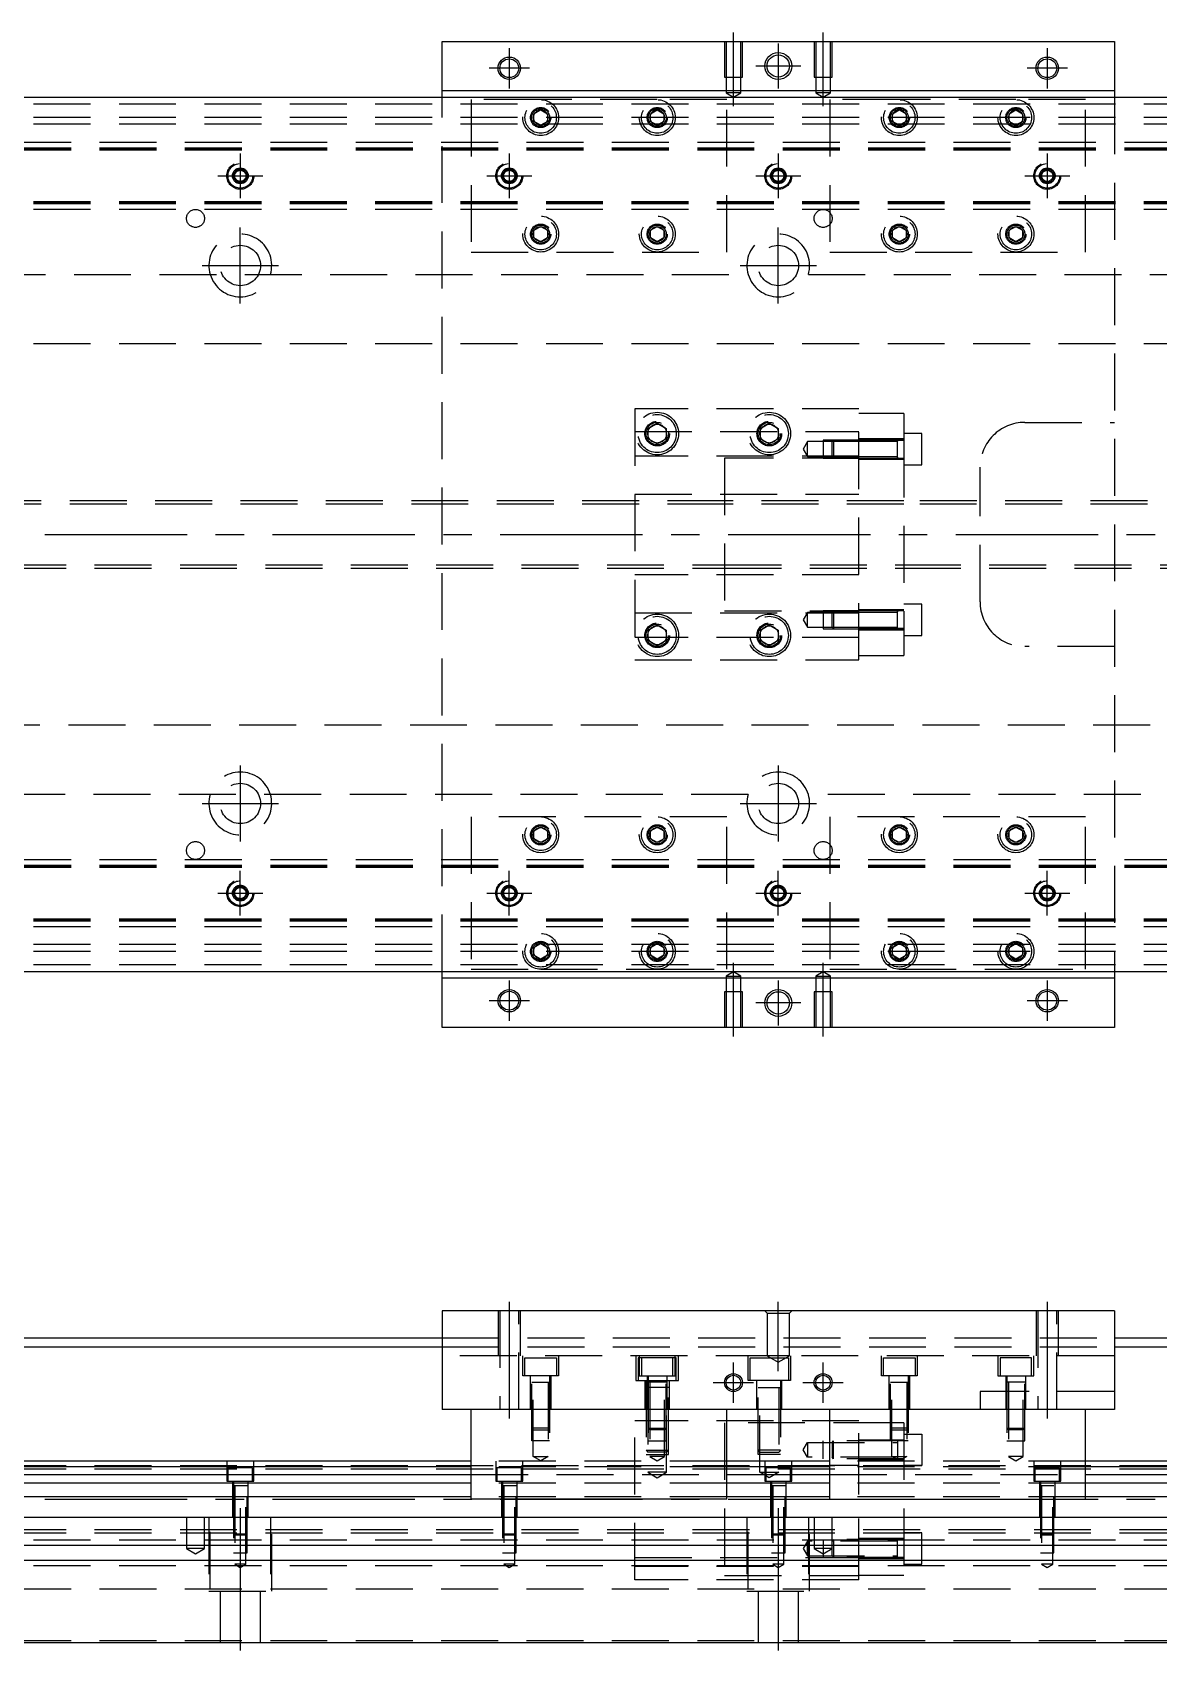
# Model space of a CAD drawing. Extents: x -21 to 963, y -308 to 112.
# Drawn here: x 230.6 to 481.8, y -249.2 to 112 of the extents above; entities that cross this region are included whole.
import ezdxf

# ---------------------------------------------------------------- set-up
doc = ezdxf.new("R2010")
doc.units = 0
doc.linetypes.add('CENTER', pattern=[50.8, 31.75, -6.35, 6.35, -6.35])
doc.linetypes.add('DASHED', pattern=[19.05, 12.7, -6.35])
doc.layers.get('0').update_dxf_attribs({"linetype": 'CONTINUOUS'})
doc.layers.add('CENTER', color=1, linetype='CENTER')

msp = doc.modelspace()

# ---------------------------------------------------------------- linework, layer by layer
at = {"color": 7, "linetype": 'CONTINUOUS'}
for p, q in [((322, 110), (472, 110)), ((322, 99), (322, 110)), ((472, 110), (472, 99)), ((322, 99), (472, 99)), ((322, 97.5), (322, 99)), ((472, 99), (472, 97.5)), ((791, 97.5), (3, 97.5)), ((3, -97.5), (791, -97.5)), ((322, -99), (322, -97.5)), ((472, -97.5), (472, -99)), ((322, -110), (322, -99)), ((472, -99), (322, -99)), ((472, -99), (472, -110)), ((472, -110), (322, -110)), ((322, -173.2), (322, -195.2)), ((472, -173.2), (322, -173.2)), ((472, -173.2), (472, -195.2)), ((3, -179.2), (322, -179.2)), ((472, -179.2), (791, -179.2)), ((11, -181.2), (322, -181.2)), ((472, -181.2), (783, -181.2)), ((472, -195.2), (322, -195.2)), ((328.5, -215.2), (328.5, -195.2)), ((385.5, -215.2), (385.5, -195.2)), ((408.5, -215.2), (408.5, -195.2)), ((465.5, -215.2), (465.5, -195.2)), ((328.5, -206.7), (17, -206.7)), ((328.5, -207.952272), (17, -207.952272)), ((408.5, -206.7), (385.5, -206.7)), ((408.5, -207.952272), (385.5, -207.952272)), ((777, -206.7), (465.5, -206.7)), ((777, -207.952272), (465.5, -207.952272)), ((17, -209.72668), (328.5, -209.72668)), ((328.5, -211.623076), (17, -211.623076)), ((385.5, -209.72668), (408.5, -209.72668)), ((408.5, -211.623076), (385.5, -211.623076)), ((465.5, -209.72668), (777, -209.72668)), ((777, -211.623076), (465.5, -211.623076)), ((328.5, -214.677372), (17, -214.677372)), ((385.5, -215.2), (328.5, -215.2)), ((408.5, -214.677372), (385.5, -214.677372)), ((408.5, -215.2), (465.5, -215.2)), ((777, -214.677372), (465.5, -214.677372)), ((17, -219.2), (777, -219.2)), ((777, -225.5), (17, -225.5)), ((777, -228.9), (17, -228.9)), ((17, -247.2), (777, -247.2))]:
    msp.add_line(p, q, dxfattribs=at)
at = {"color": 3, "linetype": 'DASHED'}
for p, q in [((385.000006, 110), (385.000006, 102)), ((385.35, 110), (385.35, 102)), ((388.65, 102), (388.65, 110)), ((388.999994, 102), (388.999994, 110)), ((405.000006, 110), (405.000006, 102)), ((405.35, 110), (405.35, 102)), ((408.65, 102), (408.65, 110)), ((408.999994, 102), (408.999994, 110)), ((385.000006, 102), (388.999994, 102)), ((385.35, 102), (385.35, 98.5)), ((388.65, 98.5), (388.65, 102)), ((405.000006, 102), (408.999994, 102)), ((405.35, 102), (405.35, 98.5)), ((408.65, 98.5), (408.65, 102)), ((387, 98.5), (385.35, 98.5)), ((385.35, 98.5), (387, 97.547372)), ((388.65, 98.5), (387, 98.5)), ((387, 97.547372), (388.65, 98.5)), ((407, 98.5), (405.35, 98.5)), ((405.35, 98.5), (407, 97.547372)), ((408.65, 98.5), (407, 98.5)), ((407, 97.547372), (408.65, 98.5)), ((777, 96), (17, 96)), ((322, -97.5), (322, 97.5)), ((344, 97), (328.5, 97)), ((328.5, 97), (328.5, 63)), ((342.5, 93.866026), (344, 94.73205)), ((370, 97), (344, 97)), ((344, 94.73205), (345.5, 93.866026)), ((368.5, 93.866026), (370, 94.73205)), ((385.5, 97), (370, 97)), ((370, 94.73205), (371.5, 93.866026)), ((385.5, 63), (385.5, 97)), ((424, 97), (408.5, 97)), ((408.5, 97), (408.5, 63)), ((422.5, 93.866026), (424, 94.73205)), ((450, 97), (424, 97)), ((424, 94.73205), (425.5, 93.866026)), ((448.5, 93.866026), (450, 94.73205)), ((465.5, 97), (450, 97)), ((450, 94.73205), (451.5, 93.866026)), ((465.5, 63), (465.5, 97)), ((472, 97.5), (472, -97.5)), ((777, 93), (17, 93)), ((777, 91.5), (17, 91.5)), ((342.5, 92.133974), (342.5, 93.866026)), ((344, 91.26795), (342.5, 92.133974)), ((345.5, 92.133974), (344, 91.26795)), ((345.5, 93.866026), (345.5, 92.133974)), ((345.973226, 93.326156), (346, 93)), ((368.5, 92.133974), (368.5, 93.866026)), ((370, 91.26795), (368.5, 92.133974)), ((371.5, 92.133974), (370, 91.26795)), ((371.5, 93.866026), (371.5, 92.133974)), ((371.973226, 93.326156), (372, 93)), ((422.5, 92.133974), (422.5, 93.866026)), ((424, 91.26795), (422.5, 92.133974)), ((425.5, 92.133974), (424, 91.26795)), ((425.5, 93.866026), (425.5, 92.133974)), ((425.973226, 93.326156), (426, 93)), ((448, 93), (448.030168, 93.346066)), ((448.5, 92.133974), (448.5, 93.866026)), ((450, 91.26795), (448.5, 92.133974)), ((451.5, 92.133974), (450, 91.26795)), ((451.5, 93.866026), (451.5, 92.133974)), ((17, 87.5), (777, 87.5)), ((17, 86.247728), (777, 86.247728)), ((17, 86.1147), (777, 86.1147)), ((17, 86.1), (777, 86.1)), ((17, 85.8), (777, 85.8)), ((275.5, 80), (275.516134, 80.21941)), ((275.75, 80.721688), (277, 81.443376)), ((275.75, 79.278312), (275.75, 80.721688)), ((277, 81.443376), (278.25, 80.721688)), ((278.25, 80.721688), (278.25, 79.278312)), ((335.5, 80), (335.516134, 80.21941)), ((335.75, 80.721688), (337, 81.443376)), ((335.75, 79.278312), (335.75, 80.721688)), ((337, 81.443376), (338.25, 80.721688)), ((338.25, 80.721688), (338.25, 79.278312)), ((395.5, 80), (395.52041, 80.24661)), ((395.75, 80.721688), (397, 81.443376)), ((395.75, 79.278312), (395.75, 80.721688)), ((397, 81.443376), (398.25, 80.721688)), ((398.25, 80.721688), (398.25, 79.278312)), ((455.75, 80.721688), (457, 81.443376)), ((455.75, 79.278312), (455.75, 80.721688)), ((457, 81.443376), (458.25, 80.721688)), ((458.25, 80.721688), (458.25, 79.278312)), ((458.477374, 80.25955), (458.5, 80)), ((277, 78.556624), (275.75, 79.278312)), ((278.25, 79.278312), (277, 78.556624)), ((337, 78.556624), (335.75, 79.278312)), ((338.25, 79.278312), (337, 78.556624)), ((397, 78.556624), (395.75, 79.278312)), ((398.25, 79.278312), (397, 78.556624)), ((457, 78.556624), (455.75, 79.278312)), ((458.25, 79.278312), (457, 78.556624)), ((777, 74.2), (17, 74.2)), ((777, 73.9), (17, 73.9)), ((777, 73.8853), (17, 73.8853)), ((777, 73.752272), (17, 73.752272)), ((777, 72.5), (17, 72.5)), ((342.5, 67.866026), (344, 68.73205)), ((344, 68.73205), (345.5, 67.866026)), ((368.5, 67.866026), (370, 68.73205)), ((370, 68.73205), (371.5, 67.866026)), ((422.5, 67.866026), (424, 68.73205)), ((424, 68.73205), (425.5, 67.866026)), ((448.5, 67.866026), (450, 68.73205)), ((450, 68.73205), (451.5, 67.866026)), ((342, 67), (342.030168, 67.346066)), ((342.5, 66.133974), (342.5, 67.866026)), ((344, 65.26795), (342.5, 66.133974)), ((345.5, 66.133974), (344, 65.26795)), ((345.5, 67.866026), (345.5, 66.133974)), ((368, 67), (368.023172, 67.30356)), ((368.5, 66.133974), (368.5, 67.866026)), ((370, 65.26795), (368.5, 66.133974)), ((371.5, 66.133974), (370, 65.26795)), ((371.5, 67.866026), (371.5, 66.133974)), ((422.5, 66.133974), (422.5, 67.866026)), ((424, 65.26795), (422.5, 66.133974)), ((425.5, 66.133974), (424, 65.26795)), ((425.5, 67.866026), (425.5, 66.133974)), ((425.973226, 67.326156), (426, 67)), ((448, 67), (448.030168, 67.346066)), ((448.5, 66.133974), (448.5, 67.866026)), ((450, 65.26795), (448.5, 66.133974)), ((451.5, 66.133974), (450, 65.26795)), ((451.5, 67.866026), (451.5, 66.133974)), ((328.5, 63), (385.5, 63)), ((408.5, 63), (465.5, 63)), ((163.708204, 58), (390.291796, 58)), ((403.708204, 58), (630.291796, 58)), ((777, 42.5), (29.1, 42.5)), ((365, 28), (365, -28)), ((415, 28), (365, 28)), ((415, -28), (415, 28)), ((425, 27), (415, 27)), ((425, 27), (425, 20.976176)), ((365, 23), (415, 23)), ((368, 23.6547), (370, 24.809402)), ((368, 21.3453), (368, 23.6547)), ((370, 24.809402), (372, 23.6547)), ((372, 23.6547), (372, 21.3453)), ((372.483582, 22.786038), (372.5, 22.5)), ((392.5, 22.5), (392.52689, 22.865682)), ((393, 23.6547), (395, 24.809402)), ((393, 21.3453), (393, 23.6547)), ((395, 24.809402), (397, 23.6547)), ((397, 23.6547), (397, 21.3453)), ((429, 22.552558), (425, 22.552558)), ((429, 15.552558), (429, 22.552558)), ((452, 25), (472, 25)), ((370, 20.190598), (368, 21.3453)), ((372, 21.3453), (370, 20.190598)), ((395, 20.190598), (393, 21.3453)), ((397, 21.3453), (395, 20.190598)), ((403.5, 20.702558), (402.547372, 19.052558)), ((402.547372, 19.052558), (403.5, 17.402558)), ((403.5, 17.402558), (403.5, 20.702558)), ((407, 20.702558), (403.5, 20.702558)), ((407, 21.052554), (407, 17.052564)), ((409.35, 21.052554), (407, 21.052554)), ((409, 20.702558), (407, 20.702558)), ((409.35, 21.052558), (409, 20.702558)), ((409, 17.402558), (409, 20.702558)), ((415, 20.702558), (409, 20.702558)), ((415, 20.702558), (409, 20.702558)), ((409.35, 21.052558), (409.35, 17.052558)), ((415, 21.052556), (409.35, 21.052558)), ((415, 21.052554), (409.35, 21.052554)), ((425, 21.302558), (415, 21.302558)), ((423.605, 21.052558), (415, 21.052556)), ((425, 20.976176), (415, 20.976176)), ((423.6, 20.702558), (415, 20.702558)), ((425, 21.052558), (423.595, 21.052558)), ((423.6, 17.05324), (423.6, 21.052564)), ((423.6, 20.836098), (423.6, 21.052558)), ((423.6, 21.052558), (423.6, 20.835892)), ((425, 20.976176), (425, -20.976176)), ((415, 17.5), (365, 17.5)), ((385, 17), (385, -17)), ((415, 17), (385, 17)), ((403.5, 17.402558), (407, 17.402558)), ((407, 17.402558), (409, 17.402558)), ((407, 17.052564), (409.35, 17.052564)), ((409, 17.402558), (415, 17.402558)), ((409, 17.402558), (409.35, 17.052558)), ((409, 17.402558), (415, 17.402558)), ((409.35, 17.052564), (415, 17.052564)), ((409.35, 17.052558), (415, 17.052562)), ((415, 17.402558), (423.6, 17.402558)), ((415, 17.052562), (423.605, 17.052558)), ((415, 16.802558), (425, 16.802558)), ((423.595, 17.052558), (425, 17.052558)), ((423.6, 17.269268), (423.6, 17.052558)), ((423.6, 17.052558), (423.6, 17.26902)), ((423.6, 17.052554), (423.6, 17.05324)), ((425, 15.552558), (429, 15.552558)), ((442, -15), (442, 15)), ((385, 7.5), (54, 7.5)), ((365, 9), (415, 9)), ((425, 7.5), (385, 7.5)), ((425, 7.499994), (385, 7.499994)), ((727.005, 7.5), (425, 7.5)), ((385, 6.75), (54, 6.75)), ((425, 6.75), (385, 6.75)), ((425, 6.75), (385, 6.75)), ((727, 6.75), (425, 6.75)), ((54, -6.75), (385, -6.75)), ((385, -6.75), (425, -6.75)), ((385, -6.75), (425, -6.75)), ((425, -6.75), (727, -6.75)), ((54, -7.5), (385, -7.5)), ((415, -9), (365, -9)), ((385, -7.499994), (425, -7.499994)), ((385, -7.5), (425, -7.5)), ((425, -7.5), (727.005, -7.5)), ((365, -17.5), (415, -17.5)), ((385, -17), (415, -17)), ((403.5, -17.402558), (402.547372, -19.052558)), ((403.5, -20.702558), (403.5, -17.402558)), ((407, -17.402558), (403.5, -17.402558)), ((407, -17.052564), (407, -21.052554)), ((409.35, -17.052564), (407, -17.052564)), ((409, -17.402558), (407, -17.402558)), ((409.35, -17.052558), (409, -17.402558)), ((409, -20.702558), (409, -17.402558)), ((415, -17.402558), (409, -17.402558)), ((415, -17.402558), (409, -17.402558)), ((409.35, -17.052558), (409.35, -21.052558)), ((415, -17.052562), (409.35, -17.052558)), ((415, -17.052564), (409.35, -17.052564)), ((425, -16.802558), (415, -16.802558)), ((423.605, -17.052558), (415, -17.052562)), ((423.6, -17.402558), (415, -17.402558)), ((425, -17.052558), (423.595, -17.052558)), ((423.6, -21.051878), (423.6, -17.052554)), ((423.6, -17.26902), (423.6, -17.052558)), ((423.6, -17.052558), (423.6, -17.269226)), ((423.6, -20.836098), (423.6, -17.26902)), ((429, -15.552558), (425, -15.552558)), ((429, -22.552558), (429, -15.552558)), ((368, -21.3453), (370, -20.190598)), ((368, -23.6547), (368, -21.3453)), ((370, -20.190598), (372, -21.3453)), ((372, -21.3453), (372, -23.6547)), ((393, -21.3453), (395, -20.190598)), ((393, -23.6547), (393, -21.3453)), ((395, -20.190598), (397, -21.3453)), ((397, -21.3453), (397, -23.6547)), ((402.547372, -19.052558), (403.5, -20.702558)), ((403.5, -20.702558), (407, -20.702558)), ((407, -20.702558), (409, -20.702558)), ((407, -21.052554), (409.35, -21.052554)), ((409, -20.702558), (415, -20.702558)), ((409, -20.702558), (409.35, -21.052558)), ((409, -20.702558), (415, -20.702558)), ((409.35, -21.052554), (415, -21.052554)), ((409.35, -21.052558), (415, -21.052556)), ((415, -20.702558), (423.6, -20.702558)), ((425, -20.976176), (415, -20.976176)), ((415, -21.052556), (423.605, -21.052558)), ((415, -21.302558), (425, -21.302558)), ((423.595, -21.052558), (425, -21.052558)), ((423.6, -20.83585), (423.6, -21.052558)), ((423.6, -21.052558), (423.6, -20.836098)), ((423.6, -21.052564), (423.6, -21.051878)), ((425, -20.976176), (425, -27)), ((415, -23), (365, -23)), ((367.5, -22.5), (367.534018, -22.088984)), ((370, -24.809402), (368, -23.6547)), ((372, -23.6547), (370, -24.809402)), ((392.5, -22.5), (392.52689, -22.134318)), ((395, -24.809402), (393, -23.6547)), ((397, -23.6547), (395, -24.809402)), ((425, -22.552558), (429, -22.552558)), ((472, -25), (452, -25)), ((365, -28), (415, -28)), ((415, -27), (425, -27)), ((29.1, -42.5), (777, -42.5)), ((390.291796, -58), (163.708204, -58)), ((630.291796, -58), (403.708204, -58)), ((328.5, -63), (328.5, -97)), ((385.5, -63), (328.5, -63)), ((385.5, -97), (385.5, -63)), ((465.5, -63), (408.5, -63)), ((408.5, -63), (408.5, -97)), ((465.5, -97), (465.5, -63)), ((342, -67), (342.030168, -66.653934)), ((342.5, -66.133974), (344, -65.26795)), ((342.5, -67.866026), (342.5, -66.133974)), ((344, -68.73205), (342.5, -67.866026)), ((344, -65.26795), (345.5, -66.133974)), ((345.5, -67.866026), (344, -68.73205)), ((345.5, -66.133974), (345.5, -67.866026)), ((368, -67), (368.023172, -66.69644)), ((368.5, -66.133974), (370, -65.26795)), ((368.5, -67.866026), (368.5, -66.133974)), ((370, -68.73205), (368.5, -67.866026)), ((370, -65.26795), (371.5, -66.133974)), ((371.5, -67.866026), (370, -68.73205)), ((371.5, -66.133974), (371.5, -67.866026)), ((422, -67), (422.023172, -66.69644)), ((422.5, -66.133974), (424, -65.26795)), ((422.5, -67.866026), (422.5, -66.133974)), ((424, -68.73205), (422.5, -67.866026)), ((424, -65.26795), (425.5, -66.133974)), ((425.5, -67.866026), (424, -68.73205)), ((425.5, -66.133974), (425.5, -67.866026)), ((448.5, -66.133974), (450, -65.26795)), ((448.5, -67.866026), (448.5, -66.133974)), ((450, -68.73205), (448.5, -67.866026)), ((450, -65.26795), (451.5, -66.133974)), ((451.5, -67.866026), (450, -68.73205)), ((451.5, -66.133974), (451.5, -67.866026)), ((451.973226, -66.673844), (452, -67)), ((17, -72.5), (777, -72.5)), ((17, -73.752272), (777, -73.752272)), ((17, -73.8853), (777, -73.8853)), ((17, -73.9), (777, -73.9)), ((17, -74.2), (777, -74.2)), ((275.75, -79.278312), (277, -78.556624)), ((275.75, -80.721688), (275.75, -79.278312)), ((277, -78.556624), (278.25, -79.278312)), ((278.25, -79.278312), (278.25, -80.721688)), ((335.75, -79.278312), (337, -78.556624)), ((335.75, -80.721688), (335.75, -79.278312)), ((337, -78.556624), (338.25, -79.278312)), ((338.25, -79.278312), (338.25, -80.721688)), ((395.75, -79.278312), (397, -78.556624)), ((395.75, -80.721688), (395.75, -79.278312)), ((397, -78.556624), (398.25, -79.278312)), ((398.25, -79.278312), (398.25, -80.721688)), ((455.75, -79.278312), (457, -78.556624)), ((455.75, -80.721688), (455.75, -79.278312)), ((457, -78.556624), (458.25, -79.278312)), ((458.25, -79.278312), (458.25, -80.721688)), ((277, -81.443376), (275.75, -80.721688)), ((278.25, -80.721688), (277, -81.443376)), ((278.477374, -79.74045), (278.5, -80)), ((337, -81.443376), (335.75, -80.721688)), ((338.25, -80.721688), (337, -81.443376)), ((338.477374, -79.74045), (338.5, -80)), ((395.5, -80), (395.52041, -79.75339)), ((397, -81.443376), (395.75, -80.721688)), ((398.25, -80.721688), (397, -81.443376)), ((457, -81.443376), (455.75, -80.721688)), ((458.25, -80.721688), (457, -81.443376)), ((458.477374, -79.74045), (458.5, -80)), ((777, -85.8), (17, -85.8)), ((777, -86.1), (17, -86.1)), ((777, -86.1147), (17, -86.1147)), ((777, -86.247728), (17, -86.247728)), ((777, -87.5), (17, -87.5)), ((777, -91.5), (17, -91.5)), ((777, -93), (17, -93)), ((342, -93), (342.030168, -92.653934)), ((342.5, -92.133974), (344, -91.26795)), ((342.5, -93.866026), (342.5, -92.133974)), ((344, -94.73205), (342.5, -93.866026)), ((344, -91.26795), (345.5, -92.133974)), ((345.5, -93.866026), (344, -94.73205)), ((345.5, -92.133974), (345.5, -93.866026)), ((368.5, -92.133974), (370, -91.26795)), ((368.5, -93.866026), (368.5, -92.133974)), ((370, -94.73205), (368.5, -93.866026)), ((370, -91.26795), (371.5, -92.133974)), ((371.5, -93.866026), (370, -94.73205)), ((371.5, -92.133974), (371.5, -93.866026)), ((371.973226, -92.673844), (372, -93)), ((422, -93), (422.023172, -92.69644)), ((422.5, -92.133974), (424, -91.26795)), ((422.5, -93.866026), (422.5, -92.133974)), ((424, -94.73205), (422.5, -93.866026)), ((424, -91.26795), (425.5, -92.133974)), ((425.5, -93.866026), (424, -94.73205)), ((425.5, -92.133974), (425.5, -93.866026)), ((448.5, -92.133974), (450, -91.26795)), ((448.5, -93.866026), (448.5, -92.133974)), ((450, -94.73205), (448.5, -93.866026)), ((450, -91.26795), (451.5, -92.133974)), ((451.5, -93.866026), (450, -94.73205)), ((451.5, -92.133974), (451.5, -93.866026)), ((451.973226, -92.673844), (452, -93)), ((777, -96), (17, -96)), ((328.5, -97), (344, -97)), ((344, -97), (370, -97)), ((370, -97), (385.5, -97)), ((408.5, -97), (424, -97)), ((424, -97), (450, -97)), ((450, -97), (465.5, -97)), ((387, -97.547372), (385.35, -98.5)), ((385.35, -98.5), (387, -98.5)), ((385.35, -98.5), (385.35, -102)), ((388.65, -98.5), (387, -97.547372)), ((387, -98.5), (388.65, -98.5)), ((388.65, -102), (388.65, -98.5)), ((407, -97.547372), (405.35, -98.5)), ((405.35, -98.5), (407, -98.5)), ((405.35, -98.5), (405.35, -102)), ((408.65, -98.5), (407, -97.547372)), ((407, -98.5), (408.65, -98.5)), ((408.65, -102), (408.65, -98.5)), ((388.999994, -102), (385.000006, -102)), ((385.000006, -102), (385.000006, -110)), ((385.35, -102), (385.35, -110)), ((388.65, -110), (388.65, -102)), ((388.999994, -110), (388.999994, -102)), ((408.999994, -102), (405.000006, -102)), ((405.000006, -102), (405.000006, -110)), ((405.35, -102), (405.35, -110)), ((408.65, -110), (408.65, -102)), ((408.999994, -110), (408.999994, -102)), ((334.500006, -173.2), (334.500006, -183.2)), ((334.9, -173.2), (334.9, -195.2)), ((339.1, -195.2), (339.1, -173.2)), ((339.499994, -183.2), (339.499994, -173.2)), ((394.5, -173.7), (394, -173.2)), ((399.5, -173.7), (400, -173.2)), ((454.500006, -173.2), (454.500006, -183.2)), ((454.9, -173.2), (454.9, -195.2)), ((459.1, -195.2), (459.1, -173.2)), ((459.499994, -183.2), (459.499994, -173.2)), ((394.5, -173.7), (394.5, -183.2)), ((394.5, -173.7), (399.5, -173.7)), ((399.5, -183.2), (399.5, -173.7)), ((322, -179.2), (472, -179.2)), ((322, -181.2), (472, -181.2)), ((472, -183.2), (322, -183.2)), ((340, -187.7), (340, -183.2)), ((340.5, -183.7), (347.5, -183.7)), ((340.5, -187.7), (340.5, -183.7)), ((347.5, -183.7), (347.5, -187.7)), ((348, -183.2), (348, -187.7)), ((365.25, -183.2), (365.25, -188.7)), ((366.5, -183.7), (365.75, -183.7)), ((365.75, -183.7), (365.75, -188.7)), ((366, -183.2), (366, -187.7)), ((373.5, -183.7), (366.5, -183.7)), ((366.5, -183.7), (366.5, -187.7)), ((373.5, -183.7), (366.5, -183.7)), ((373.5, -187.7), (373.5, -183.7)), ((374.25, -183.7), (373.5, -183.7)), ((374, -187.7), (374, -183.2)), ((374.25, -188.7), (374.25, -183.7)), ((374.75, -188.7), (374.75, -183.2)), ((390.25, -188.7), (390.25, -183.2)), ((390.75, -183.7), (391.5, -183.7)), ((390.75, -188.7), (390.75, -183.7)), ((391.5, -183.7), (398.5, -183.7)), ((399.5, -183.2), (394.5, -183.2)), ((394.5, -183.2), (397, -184.643376)), ((397, -184.643376), (399.5, -183.2)), ((398.5, -183.7), (399.25, -183.7)), ((399.25, -183.7), (399.25, -188.7)), ((399.75, -183.2), (399.75, -188.7)), ((420, -187.7), (420, -183.2)), ((420.5, -183.7), (427.5, -183.7)), ((420.5, -187.7), (420.5, -183.7)), ((427.5, -183.7), (427.5, -187.7)), ((428, -183.2), (428, -187.7)), ((446, -183.2), (446, -187.7)), ((453.5, -183.7), (446.5, -183.7)), ((446.5, -183.7), (446.5, -187.7)), ((453.5, -187.7), (453.5, -183.7)), ((454, -187.7), (454, -183.2)), ((348, -187.7), (340, -187.7)), ((341.75, -195.2), (341.75, -187.7)), ((342.000006, -202.2), (341.999986, -187.7)), ((346.000014, -187.7), (345.999994, -202.2)), ((346.25, -187.7), (346.25, -195.2)), ((366, -187.7), (374, -187.7)), ((367.75, -187.7), (367.75, -195.2)), ((367.999986, -187.7), (368.000006, -202.2)), ((371.999994, -202.2), (372.000014, -187.7)), ((372.25, -195.2), (372.25, -187.7)), ((428, -187.7), (420, -187.7)), ((421.75, -195.2), (421.75, -187.7)), ((422.000006, -202.2), (421.999986, -187.7)), ((426.000014, -187.7), (425.999994, -202.2)), ((426.25, -187.7), (426.25, -195.2)), ((446, -187.7), (454, -187.7)), ((447.75, -187.7), (447.75, -195.2)), ((447.999986, -187.7), (448.000006, -202.2)), ((451.999994, -202.2), (452.000014, -187.7)), ((452.25, -195.2), (452.25, -187.7)), ((341.999994, -189.1), (346.000006, -189.1)), ((342.35, -205.7), (342.35, -189.1)), ((345.65, -189.1), (345.65, -205.7)), ((365.25, -188.7), (374.75, -188.7)), ((367.25, -188.7), (367.25, -195.2)), ((372.500006, -190.3), (367.499994, -190.3)), ((367.500006, -188.7), (367.500006, -205.2)), ((367.9, -190.3), (367.9, -209.2)), ((372.000006, -189.1), (367.999994, -189.1)), ((368.35, -189.1), (368.35, -205.7)), ((371.65, -205.7), (371.65, -189.1)), ((372.1, -209.2), (372.1, -190.3)), ((372.499994, -205.2), (372.499994, -188.7)), ((372.75, -195.2), (372.75, -188.7)), ((399.75, -188.7), (390.25, -188.7)), ((392.25, -195.2), (392.25, -188.7)), ((392.499994, -190.3), (397.500006, -190.3)), ((392.500006, -205.2), (392.500006, -188.7)), ((392.9, -209.2), (392.9, -190.3)), ((397.1, -190.3), (397.1, -209.2)), ((397.499994, -188.7), (397.499994, -205.2)), ((397.75, -188.7), (397.75, -195.2)), ((421.999994, -189.1), (426.000006, -189.1)), ((422.35, -205.7), (422.35, -189.1)), ((425.65, -189.1), (425.65, -205.7)), ((442, -191.2), (442, -195.2)), ((472, -191.2), (442, -191.2)), ((452.000006, -189.1), (447.999994, -189.1)), ((448.35, -189.1), (448.35, -205.7)), ((451.65, -205.7), (451.65, -189.1)), ((365, -233.2), (365, -195.2)), ((415, -197.7), (365, -197.7)), ((422, -198.2), (385, -198.2)), ((385, -198.2), (385, -232.2)), ((415, -233.2), (415, -195.2)), ((415, -232.2), (415, -198.2)), ((422.35, -198.2), (422, -198.2)), ((425, -198.2), (422.35, -198.2)), ((425, -198.2), (425, -232.2)), ((346, -199.35), (342, -199.35)), ((342.35, -199.7), (342, -199.35)), ((345.999994, -202.2), (342.000006, -202.2)), ((342.35, -199.7), (345.65, -199.7)), ((346, -199.35), (345.65, -199.7)), ((368, -199.35), (372, -199.35)), ((368, -199.35), (368.35, -199.7)), ((368.000006, -202.2), (371.999994, -202.2)), ((371.65, -199.7), (368.35, -199.7)), ((371.65, -199.7), (372, -199.35)), ((425, -202.199975), (407, -202.200006)), ((407, -206.199994), (407, -202.200006)), ((409, -202.55), (409.35, -202.2)), ((409.35, -204.9), (409.35, -202.2)), ((415, -201.95), (425, -201.95)), ((426, -199.35), (422, -199.35)), ((422.35, -199.7), (422, -199.35)), ((425.999994, -202.2), (422.000006, -202.2)), ((422.35, -199.7), (425.65, -199.7)), ((423.6, -202.199994), (423.6, -206.200006)), ((425, -200.7), (429, -200.7)), ((426, -199.35), (425.65, -199.7)), ((429, -200.7), (429, -207.7)), ((448, -199.35), (452, -199.35)), ((448, -199.35), (448.35, -199.7)), ((448.000006, -202.2), (451.999994, -202.2)), ((451.65, -199.7), (448.35, -199.7)), ((451.65, -199.7), (452, -199.35)), ((342.35, -205.7), (345.65, -205.7)), ((344, -206.652628), (342.35, -205.7)), ((345.65, -205.7), (344, -206.652628)), ((367.5, -204.3), (372.5, -204.3)), ((367.5, -204.3), (367.9, -204.7)), ((367.500006, -205.2), (372.499994, -205.2)), ((372.1, -204.7), (367.9, -204.7)), ((371.65, -205.7), (368.35, -205.7)), ((368.35, -205.7), (370, -206.652628)), ((370, -206.652628), (371.65, -205.7)), ((372.1, -204.7), (372.5, -204.3)), ((397.5, -204.3), (392.5, -204.3)), ((392.9, -204.7), (392.5, -204.3)), ((397.499994, -205.2), (392.500006, -205.2)), ((392.9, -204.7), (397.1, -204.7)), ((397.5, -204.3), (397.1, -204.7)), ((402.547372, -204.2), (403.5, -202.55)), ((403.5, -205.85), (402.547372, -204.2)), ((403.5, -202.55), (403.5, -205.85)), ((403.5, -202.55), (423.6, -202.55)), ((423.6, -205.85), (403.5, -205.85)), ((409, -202.55), (409, -204.9)), ((409, -204.9), (409, -205.85)), ((409.35, -206.2), (409, -205.85)), ((409.35, -206.2), (409.35, -204.9)), ((422.35, -205.7), (425.65, -205.7)), ((424, -206.652628), (422.35, -205.7)), ((425.65, -205.7), (424, -206.652628)), ((451.65, -205.7), (448.35, -205.7)), ((448.35, -205.7), (450, -206.652628)), ((450, -206.652628), (451.65, -205.7)), ((54, -207.699332), (727.005, -207.699332)), ((54, -208.449332), (727, -208.449332)), ((274, -206.7), (274, -211.2)), ((279.75, -208.2), (274.25, -208.2)), ((274.25, -208.2), (274.25, -211.2)), ((279.75, -211.2), (279.75, -208.2)), ((280, -211.2), (280, -206.7)), ((385.5, -206.7), (328.5, -206.7)), ((385.5, -207.952272), (328.5, -207.952272)), ((334, -206.7), (334, -211.2)), ((339.75, -208.2), (334.25, -208.2)), ((334.25, -208.2), (334.25, -211.2)), ((339.75, -211.2), (339.75, -208.2)), ((340, -211.2), (340, -206.7)), ((372.1, -209.2), (367.9, -209.2)), ((367.9, -209.2), (370, -210.412436)), ((370, -210.412436), (372.1, -209.2)), ((392.9, -209.2), (397.1, -209.2)), ((395, -210.412436), (392.9, -209.2)), ((394, -206.7), (394, -211.2)), ((399.75, -208.2), (394.25, -208.2)), ((394.25, -208.2), (394.25, -211.2)), ((397.1, -209.2), (395, -210.412436)), ((399.75, -211.2), (399.75, -208.2)), ((400, -211.2), (400, -206.7)), ((425, -206.200025), (407, -206.199994)), ((465.5, -206.7), (408.5, -206.7)), ((415, -207.700006), (408.5, -207.700006)), ((465.5, -207.952272), (408.5, -207.952272)), ((425, -206.45), (415, -206.45)), ((425, -207.7), (429, -207.7)), ((429, -207.7), (425, -207.7)), ((454, -206.7), (454, -211.2)), ((459.75, -208.2), (454.25, -208.2)), ((454.25, -208.2), (454.25, -211.2)), ((459.75, -211.2), (459.75, -208.2)), ((460, -211.2), (460, -206.7)), ((274, -211.2), (280, -211.2)), ((275.25, -211.2), (275.25, -219.2)), ((278.500006, -212.2), (275.499994, -212.2)), ((275.500006, -211.2), (275.500006, -227.2)), ((275.75, -212.2), (275.75, -229.7)), ((278.25, -229.7), (278.25, -212.2)), ((278.499994, -227.2), (278.499994, -211.2)), ((278.75, -219.2), (278.75, -211.2)), ((328.5, -209.72668), (385.5, -209.72668)), ((385.5, -211.623076), (328.5, -211.623076)), ((334, -211.2), (340, -211.2)), ((335.25, -211.2), (335.25, -219.2)), ((338.500006, -212.2), (335.499994, -212.2)), ((335.500006, -211.2), (335.500006, -227.2)), ((335.75, -212.2), (335.75, -229.7)), ((338.25, -229.7), (338.25, -212.2)), ((338.499994, -227.2), (338.499994, -211.2)), ((338.75, -219.2), (338.75, -211.2)), ((394, -211.2), (400, -211.2)), ((395.25, -211.2), (395.25, -219.2)), ((398.500006, -212.2), (395.499994, -212.2)), ((395.500006, -211.2), (395.500006, -227.2)), ((395.75, -212.2), (395.75, -229.7)), ((398.25, -229.7), (398.25, -212.2)), ((398.499994, -227.2), (398.499994, -211.2)), ((398.75, -219.2), (398.75, -211.2)), ((408.5, -209.72668), (465.5, -209.72668)), ((465.5, -211.623076), (408.5, -211.623076)), ((454, -211.2), (460, -211.2)), ((455.25, -211.2), (455.25, -219.2)), ((458.500006, -212.2), (455.499994, -212.2)), ((455.500006, -211.2), (455.500006, -227.2)), ((455.75, -212.2), (455.75, -229.7)), ((458.25, -229.7), (458.25, -212.2)), ((458.499994, -227.2), (458.499994, -211.2)), ((458.75, -219.2), (458.75, -211.2)), ((385.5, -214.677372), (328.5, -214.677372)), ((465.5, -214.677372), (408.5, -214.677372)), ((265, -219.2), (265, -226.2)), ((269, -226.2), (269, -219.2)), ((270, -219.2), (270, -235.7)), ((270.291796, -235.2), (270.291796, -219.2)), ((283.708204, -219.2), (283.708204, -235.2)), ((284, -235.7), (284, -219.2)), ((390, -219.2), (390, -235.7)), ((390.291796, -235.2), (390.291796, -219.2)), ((403.708204, -219.2), (403.708204, -235.2)), ((404, -235.7), (404, -219.2)), ((405, -219.2), (405, -226.2)), ((409, -226.2), (409, -219.2)), ((54, -221.95), (727, -221.95)), ((54, -222.7), (727.005, -222.7)), ((275.5, -222.95), (278.5, -222.95)), ((275.5, -222.95), (275.75, -223.2)), ((278.25, -223.2), (275.75, -223.2)), ((278.25, -223.2), (278.5, -222.95)), ((335.5, -222.95), (338.5, -222.95)), ((335.5, -222.95), (335.75, -223.2)), ((338.25, -223.2), (335.75, -223.2)), ((338.25, -223.2), (338.5, -222.95)), ((395.5, -222.95), (398.5, -222.95)), ((395.5, -222.95), (395.75, -223.2)), ((398.25, -223.2), (395.75, -223.2)), ((398.25, -223.2), (398.5, -222.95)), ((429, -222.7), (425, -222.7)), ((429, -229.7), (429, -222.7)), ((455.5, -222.95), (458.5, -222.95)), ((455.5, -222.95), (455.75, -223.2)), ((458.25, -223.2), (455.75, -223.2)), ((458.25, -223.2), (458.5, -222.95)), ((777, -224.35), (17, -224.35)), ((269, -226.2), (265, -226.2)), ((265, -226.2), (267, -227.3547)), ((267, -227.3547), (269, -226.2)), ((275.500006, -227.2), (278.499994, -227.2)), ((335.500006, -227.2), (338.499994, -227.2)), ((395.500006, -227.2), (398.499994, -227.2)), ((403.5, -224.55), (402.547372, -226.2)), ((402.547372, -226.2), (403.5, -227.85)), ((403.5, -227.85), (403.5, -224.55)), ((423.6, -224.55), (403.5, -224.55)), ((409, -226.2), (405, -226.2)), ((405, -226.2), (407, -227.3547)), ((425, -224.199975), (407, -224.200006)), ((407, -224.200006), (407, -228.199994)), ((407, -227.3547), (409, -226.2)), ((409.35, -224.2), (409, -224.55)), ((409, -225.5), (409, -224.55)), ((409, -227.85), (409, -225.5)), ((409.35, -224.2), (409.35, -225.5)), ((409.35, -225.5), (409.35, -228.2)), ((425, -223.95), (415, -223.95)), ((423.6, -228.200006), (423.6, -224.199994)), ((455.500006, -227.2), (458.499994, -227.2)), ((777, -230.05), (17, -230.05)), ((278.25, -229.7), (275.75, -229.7)), ((275.75, -229.7), (277, -230.421688)), ((277, -230.421688), (278.25, -229.7)), ((338.25, -229.7), (335.75, -229.7)), ((335.75, -229.7), (337, -230.421688)), ((337, -230.421688), (338.25, -229.7)), ((365, -228.2), (415, -228.2)), ((415, -230.208332), (365, -230.208332)), ((398.25, -229.7), (395.75, -229.7)), ((395.75, -229.7), (397, -230.421688)), ((397, -230.421688), (398.25, -229.7)), ((403.5, -227.85), (423.6, -227.85)), ((425, -228.200025), (407, -228.199994)), ((409, -227.85), (409.35, -228.2)), ((415, -228.45), (425, -228.45)), ((425, -229.7), (429, -229.7)), ((458.25, -229.7), (455.75, -229.7)), ((455.75, -229.7), (457, -230.421688)), ((457, -230.421688), (458.25, -229.7)), ((415, -233.2), (365, -233.2)), ((385, -232.2), (415, -232.2)), ((425, -232.2), (415, -232.2)), ((17, -235.2), (777, -235.2)), ((270, -235.7), (284, -235.7)), ((272.5, -235.7), (272.5, -247.2)), ((281.5, -247.2), (281.5, -235.7)), ((390, -235.7), (404, -235.7)), ((392.5, -235.7), (392.5, -247.2)), ((401.5, -247.2), (401.5, -235.7)), ((17, -246.7), (777, -246.7))]:
    msp.add_line(p, q, dxfattribs=at)
at = {"color": 3, "linetype": 'CONTINUOUS'}
for centre, radius in [((337, 104), 2.5), ((457, 104), 2.5), ((337, -104), 2.5), ((457, -104), 2.5), ((387, -189.2), 2), ((407, -189.2), 2)]:
    msp.add_circle(centre, radius, dxfattribs=at)
at = {"color": 7, "linetype": 'CONTINUOUS'}
for centre, radius in [((337, 104), 2.1), ((397, 104.5), 3), ((397, 104.5), 2.5), ((457, 104), 2.1), ((457, 80), 1.25), ((337, -104), 2.1), ((397, -104.5), 3), ((397, -104.5), 2.5), ((457, -104), 2.1), ((387, -189.2), 1.65), ((407, -189.2), 1.65)]:
    msp.add_circle(centre, radius, dxfattribs=at)
at = {"color": 3, "linetype": 'DASHED'}
for centre, radius in [((344, 93), 4), ((344, 93), 3.5), ((344, 93), 2.25), ((344, 93), 2), ((370, 93), 4), ((370, 93), 3.5), ((370, 93), 2.25), ((370, 93), 2), ((424, 93), 4), ((424, 93), 3.5), ((424, 93), 2.25), ((424, 93), 2), ((450, 93), 4), ((450, 93), 3.5), ((450, 93), 2.25), ((450, 93), 2), ((277, 80), 3), ((277, 80), 2.75), ((277, 80), 1.75), ((277, 80), 1.5), ((277, 80), 1.25), ((337, 80), 3), ((337, 80), 2.75), ((337, 80), 1.75), ((337, 80), 1.5), ((337, 80), 1.25), ((397, 80), 3), ((397, 80), 2.75), ((397, 80), 1.75), ((397, 80), 1.5), ((397, 80), 1.25), ((457, 80), 3), ((457, 80), 2.75), ((457, 80), 1.75), ((457, 80), 1.5), ((267, 70.5), 2), ((407, 70.5), 2), ((344, 67), 4), ((344, 67), 3.5), ((344, 67), 2.25), ((344, 67), 2), ((344, 67), 1.65), ((370, 67), 4), ((370, 67), 3.5), ((370, 67), 2.25), ((370, 67), 2), ((370, 67), 1.65), ((424, 67), 4), ((424, 67), 3.5), ((424, 67), 2.25), ((424, 67), 2), ((424, 67), 1.65), ((450, 67), 4), ((450, 67), 3.5), ((450, 67), 2.25), ((450, 67), 2), ((450, 67), 1.65), ((277, 60), 4.5), ((397, 60), 4.5), ((370, 22.5), 4.75), ((370, 22.5), 4.25), ((395, 22.5), 4.75), ((395, 22.5), 4.25), ((370, 22.5), 2.75), ((370, 22.5), 2.5), ((370, 22.5), 2.1), ((395, 22.5), 2.75), ((395, 22.5), 2.5), ((395, 22.5), 2.1), ((370, -22.5), 4.75), ((395, -22.5), 4.75), ((370, -22.5), 4.25), ((370, -22.5), 2.75), ((370, -22.5), 2.5), ((370, -22.5), 2.1), ((395, -22.5), 4.25), ((395, -22.5), 2.75), ((395, -22.5), 2.5), ((395, -22.5), 2.1), ((277, -60), 4.5), ((397, -60), 4.5), ((344, -67), 4), ((344, -67), 3.5), ((344, -67), 2.25), ((344, -67), 2), ((370, -67), 4), ((370, -67), 3.5), ((370, -67), 2.25), ((370, -67), 2), ((424, -67), 4), ((424, -67), 3.5), ((424, -67), 2.25), ((424, -67), 2), ((450, -67), 4), ((450, -67), 3.5), ((450, -67), 2.25), ((450, -67), 2), ((267, -70.5), 2), ((344, -67), 1.65), ((370, -67), 1.65), ((407, -70.5), 2), ((424, -67), 1.65), ((450, -67), 1.65), ((277, -80), 3), ((277, -80), 2.75), ((277, -80), 1.75), ((277, -80), 1.5), ((277, -80), 1.25), ((337, -80), 3), ((337, -80), 2.75), ((337, -80), 1.75), ((337, -80), 1.5), ((337, -80), 1.25), ((397, -80), 3), ((397, -80), 2.75), ((397, -80), 1.75), ((397, -80), 1.5), ((397, -80), 1.25), ((457, -80), 3), ((457, -80), 2.75), ((457, -80), 1.75), ((457, -80), 1.5), ((457, -80), 1.25), ((344, -93), 4), ((344, -93), 3.5), ((370, -93), 4), ((370, -93), 3.5), ((424, -93), 4), ((424, -93), 3.5), ((450, -93), 4), ((450, -93), 3.5), ((344, -93), 2.25), ((344, -93), 2), ((370, -93), 2.25), ((370, -93), 2), ((424, -93), 2.25), ((424, -93), 2), ((450, -93), 2.25), ((450, -93), 2)]:
    msp.add_circle(centre, radius, dxfattribs=at)
for centre, radius, start, end in [((344, 93), 1.65, 144.619977, 155.380023), ((344, 93), 1.65, 95.380023, 144.619977), ((344, 93), 1.65, 84.619977, 95.380023), ((344, 93), 1.65, 35.380023, 84.619977), ((344, 93), 1.65, 24.619977, 35.380023), ((370, 93), 1.65, 144.619977, 155.380023), ((370, 93), 1.65, 95.380023, 144.619977), ((370, 93), 1.65, 84.619977, 95.380023), ((370, 93), 1.65, 35.380023, 84.619977), ((370, 93), 1.65, 24.619977, 35.380023), ((424, 93), 1.65, 144.619977, 155.380023), ((424, 93), 1.65, 95.380023, 144.619977), ((424, 93), 1.65, 84.619977, 95.380023), ((424, 93), 1.65, 35.380023, 84.619977), ((424, 93), 1.65, 24.619977, 35.380023), ((450, 93), 1.65, 144.619977, 155.380023), ((450, 93), 1.65, 95.380023, 144.619977), ((450, 93), 1.65, 84.619977, 95.380023), ((450, 93), 1.65, 35.380023, 84.619977), ((450, 93), 1.65, 24.619977, 35.380023), ((344, 93), 1.65, 155.380023, 180), ((344, 93), 1.65, 180, 204.619977), ((344, 93), 1.65, 204.619977, 215.380023), ((344, 93), 1.65, 215.380023, 264.619977), ((344, 93), 1.65, 264.619977, 275.380023), ((344, 93), 1.65, 275.380023, 324.619977), ((344, 93), 1.65, 324.619977, 335.380023), ((344, 93), 1.65, 335.380023, 24.619977), ((370, 93), 1.65, 155.380023, 180), ((370, 93), 1.65, 180, 204.619977), ((370, 93), 1.65, 204.619977, 215.380023), ((370, 93), 1.65, 215.380023, 264.619977), ((370, 93), 1.65, 264.619977, 275.380023), ((370, 93), 1.65, 275.380023, 324.619977), ((370, 93), 1.65, 324.619977, 335.380023), ((370, 93), 1.65, 335.380023, 24.619977), ((424, 93), 1.65, 155.380023, 180), ((424, 93), 1.65, 180, 204.619977), ((424, 93), 1.65, 204.619977, 215.380023), ((424, 93), 1.65, 215.380023, 264.619977), ((424, 93), 1.65, 264.619977, 275.380023), ((424, 93), 1.65, 275.380023, 324.619977), ((424, 93), 1.65, 324.619977, 335.380023), ((424, 93), 1.65, 335.380023, 24.619977), ((450, 93), 1.65, 155.380023, 180), ((450, 93), 1.65, 180, 204.619977), ((450, 93), 1.65, 204.619977, 215.380023), ((450, 93), 1.65, 215.380023, 264.619977), ((450, 93), 1.65, 264.619977, 275.380023), ((450, 93), 1.65, 275.380023, 324.619977), ((450, 93), 1.65, 324.619977, 335.380023), ((450, 93), 1.65, 335.380023, 24.619977), ((277, 60), 7, 343.39845, 196.60155), ((397, 60), 7, 343.39845, 196.60155), ((277, 60), 7, 196.60155, 343.39845), ((397, 60), 7, 196.60155, 343.39845), ((452, 15), 10, 90, 180), ((452, -15), 10, 180, 270), ((277, -60), 7, 16.60155, 163.39845), ((397, -60), 7, 16.60155, 163.39845), ((277, -60), 7, 163.39845, 16.60155), ((397, -60), 7, 163.39845, 16.60155), ((344, -93), 1.65, 155.380023, 180), ((344, -93), 1.65, 180, 204.619977), ((344, -93), 1.65, 144.619977, 155.380023), ((344, -93), 1.65, 204.619977, 215.380023), ((344, -93), 1.65, 95.380023, 144.619977), ((344, -93), 1.65, 84.619977, 95.380023), ((344, -93), 1.65, 35.380023, 84.619977), ((344, -93), 1.65, 24.619977, 35.380023), ((344, -93), 1.65, 324.619977, 335.380023), ((344, -93), 1.65, 335.380023, 24.619977), ((370, -93), 1.65, 155.380023, 180), ((370, -93), 1.65, 180, 204.619977), ((370, -93), 1.65, 144.619977, 155.380023), ((370, -93), 1.65, 204.619977, 215.380023), ((370, -93), 1.65, 95.380023, 144.619977), ((370, -93), 1.65, 84.619977, 95.380023), ((370, -93), 1.65, 35.380023, 84.619977), ((370, -93), 1.65, 24.619977, 35.380023), ((370, -93), 1.65, 324.619977, 335.380023), ((370, -93), 1.65, 335.380023, 24.619977), ((424, -93), 1.65, 155.380023, 180), ((424, -93), 1.65, 180, 204.619977), ((424, -93), 1.65, 144.619977, 155.380023), ((424, -93), 1.65, 204.619977, 215.380023), ((424, -93), 1.65, 95.380023, 144.619977), ((424, -93), 1.65, 84.619977, 95.380023), ((424, -93), 1.65, 35.380023, 84.619977), ((424, -93), 1.65, 24.619977, 35.380023), ((424, -93), 1.65, 324.619977, 335.380023), ((424, -93), 1.65, 335.380023, 24.619977), ((450, -93), 1.65, 155.380023, 180), ((450, -93), 1.65, 180, 204.619977), ((450, -93), 1.65, 144.619977, 155.380023), ((450, -93), 1.65, 204.619977, 215.380023), ((450, -93), 1.65, 95.380023, 144.619977), ((450, -93), 1.65, 84.619977, 95.380023), ((450, -93), 1.65, 35.380023, 84.619977), ((450, -93), 1.65, 24.619977, 35.380023), ((450, -93), 1.65, 324.619977, 335.380023), ((450, -93), 1.65, 335.380023, 24.619977), ((344, -93), 1.65, 215.380023, 264.619977), ((344, -93), 1.65, 264.619977, 275.380023), ((344, -93), 1.65, 275.380023, 324.619977), ((370, -93), 1.65, 215.380023, 264.619977), ((370, -93), 1.65, 264.619977, 275.380023), ((370, -93), 1.65, 275.380023, 324.619977), ((424, -93), 1.65, 215.380023, 264.619977), ((424, -93), 1.65, 264.619977, 275.380023), ((424, -93), 1.65, 275.380023, 324.619977), ((450, -93), 1.65, 215.380023, 264.619977), ((450, -93), 1.65, 264.619977, 275.380023), ((450, -93), 1.65, 275.380023, 324.619977)]:
    msp.add_arc(centre, radius, start, end, dxfattribs=at)
at = {"layer": 'CENTER', "color": 1, "linetype": 'CENTER'}
for p, q in [((387, 95.547372), (387, 112)), ((407, 95.547372), (407, 112)), ((337, 108.5), (337, 99.5)), ((397, 109.5), (397, 99.5)), ((457, 108.5), (457, 99.5)), ((341.5, 104), (332.5, 104)), ((402, 104.5), (392, 104.5)), ((461.5, 104), (452.5, 104)), ((277, 85), (277, 75)), ((337, 85), (337, 75)), ((397, 85), (397, 75)), ((457, 85), (457, 75)), ((272, 80), (282, 80)), ((332, 80), (342, 80)), ((392, 80), (402, 80)), ((452, 80), (462, 80)), ((277, 51.5), (277, 68.5)), ((397, 51.5), (397, 68.5)), ((268.5, 60), (285.5, 60)), ((388.5, 60), (405.5, 60)), ((-20.607194, 0), (827.569477, 0)), ((277, -51.5), (277, -68.5)), ((397, -51.5), (397, -68.5)), ((268.5, -60), (285.5, -60)), ((388.5, -60), (405.5, -60)), ((277, -85), (277, -75)), ((337, -85), (337, -75)), ((397, -85), (397, -75)), ((457, -85), (457, -75)), ((272, -80), (282, -80)), ((332, -80), (342, -80)), ((392, -80), (402, -80)), ((452, -80), (462, -80)), ((387, -112), (387, -95.547372)), ((407, -112), (407, -95.547372)), ((337, -99.5), (337, -108.5)), ((397, -99.5), (397, -109.5)), ((457, -99.5), (457, -108.5)), ((341.5, -104), (332.5, -104)), ((402, -104.5), (392, -104.5)), ((461.5, -104), (452.5, -104)), ((337, -171.2), (337, -197.2)), ((397, -186.643376), (397, -171.2)), ((457, -171.2), (457, -197.2)), ((387, -193.7), (387, -184.7)), ((407, -193.7), (407, -184.7)), ((382.5, -189.2), (391.5, -189.2)), ((402.5, -189.2), (411.5, -189.2)), ((-20.607194, -215.2), (827.569477, -215.2)), ((277, -217.2), (277, -249.2)), ((397, -217.2), (397, -249.2))]:
    msp.add_line(p, q, dxfattribs=at)

doc.saveas('drawing.dxf')
